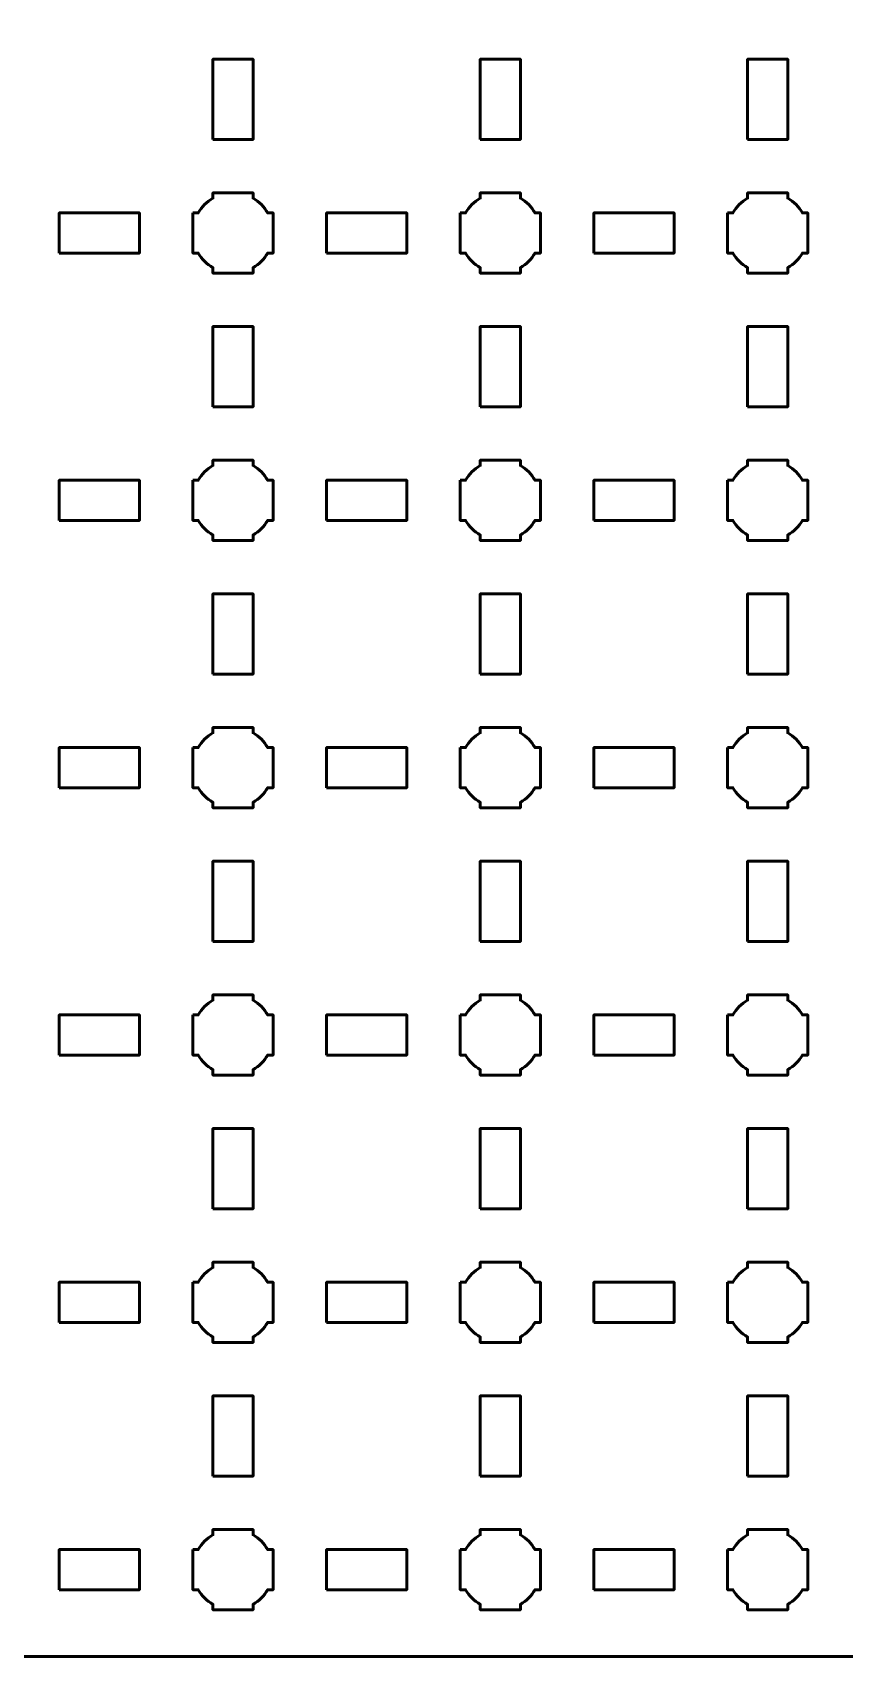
# Model space of a CAD drawing. Header units: centimetres. Extents: x -35.1 to 14.2, y -39.5 to 9.8.
# Drawn here: x 2 to 8.07, y -39.5 to -27.35 of the extents above; entities that cross this region are included whole.
import ezdxf

# ---------------------------------------------------------------- set-up
doc = ezdxf.new("R2010")
doc.units = ezdxf.units.CM
doc.header["$MEASUREMENT"] = 0
doc.layers.add('Layer 1', color=7, linetype='Continuous')

msp = doc.modelspace()

# ---------------------------------------------------------------- linework, layer by layer
at = {"layer": 'Layer 1', "color": 250, "lineweight": 53}
for points in [[(3.35, -28.15), (3.65, -28.15), (3.65, -27.55), (3.35, -27.55), (3.35, -28.15)], [(5.35, -28.15), (5.65, -28.15), (5.65, -27.55), (5.35, -27.55), (5.35, -28.15)], [(7.35, -28.15), (7.65, -28.15), (7.65, -27.55), (7.35, -27.55), (7.35, -28.15)], [(2.2, -29), (2.8, -29), (2.8, -28.7), (2.2, -28.7), (2.2, -29)], [(4.2, -29), (4.8, -29), (4.8, -28.7), (4.2, -28.7), (4.2, -29)], [(6.2, -29), (6.8, -29), (6.8, -28.7), (6.2, -28.7), (6.2, -29)], [(3.35, -30.15), (3.65, -30.15), (3.65, -29.55), (3.35, -29.55), (3.35, -30.15)], [(5.35, -30.15), (5.65, -30.15), (5.65, -29.55), (5.35, -29.55), (5.35, -30.15)], [(7.35, -30.15), (7.65, -30.15), (7.65, -29.55), (7.35, -29.55), (7.35, -30.15)], [(2.2, -31), (2.8, -31), (2.8, -30.7), (2.2, -30.7), (2.2, -31)], [(4.2, -31), (4.8, -31), (4.8, -30.7), (4.2, -30.7), (4.2, -31)], [(6.2, -31), (6.8, -31), (6.8, -30.7), (6.2, -30.7), (6.2, -31)], [(3.35, -32.15), (3.65, -32.15), (3.65, -31.55), (3.35, -31.55), (3.35, -32.15)], [(5.35, -32.15), (5.65, -32.15), (5.65, -31.55), (5.35, -31.55), (5.35, -32.15)], [(7.35, -32.15), (7.65, -32.15), (7.65, -31.55), (7.35, -31.55), (7.35, -32.15)], [(2.2, -33), (2.8, -33), (2.8, -32.7), (2.2, -32.7), (2.2, -33)], [(4.2, -33), (4.8, -33), (4.8, -32.7), (4.2, -32.7), (4.2, -33)], [(6.2, -33), (6.8, -33), (6.8, -32.7), (6.2, -32.7), (6.2, -33)], [(3.35, -34.15), (3.65, -34.15), (3.65, -33.55), (3.35, -33.55), (3.35, -34.15)], [(5.35, -34.15), (5.65, -34.15), (5.65, -33.55), (5.35, -33.55), (5.35, -34.15)], [(7.35, -34.15), (7.65, -34.15), (7.65, -33.55), (7.35, -33.55), (7.35, -34.15)], [(2.2, -35), (2.8, -35), (2.8, -34.7), (2.2, -34.7), (2.2, -35)], [(4.2, -35), (4.8, -35), (4.8, -34.7), (4.2, -34.7), (4.2, -35)], [(6.2, -35), (6.8, -35), (6.8, -34.7), (6.2, -34.7), (6.2, -35)], [(3.35, -36.15), (3.65, -36.15), (3.65, -35.55), (3.35, -35.55), (3.35, -36.15)], [(5.35, -36.15), (5.65, -36.15), (5.65, -35.55), (5.35, -35.55), (5.35, -36.15)], [(7.35, -36.15), (7.65, -36.15), (7.65, -35.55), (7.35, -35.55), (7.35, -36.15)], [(2.2, -37), (2.8, -37), (2.8, -36.7), (2.2, -36.7), (2.2, -37)], [(4.2, -37), (4.8, -37), (4.8, -36.7), (4.2, -36.7), (4.2, -37)], [(6.2, -37), (6.8, -37), (6.8, -36.7), (6.2, -36.7), (6.2, -37)], [(3.35, -38.15), (3.65, -38.15), (3.65, -37.55), (3.35, -37.55), (3.35, -38.15)], [(5.35, -38.15), (5.65, -38.15), (5.65, -37.55), (5.35, -37.55), (5.35, -38.15)], [(7.35, -38.15), (7.65, -38.15), (7.65, -37.55), (7.35, -37.55), (7.35, -38.15)], [(2.2, -39), (2.8, -39), (2.8, -38.7), (2.2, -38.7), (2.2, -39)], [(4.2, -39), (4.8, -39), (4.8, -38.7), (4.2, -38.7), (4.2, -39)], [(6.2, -39), (6.8, -39), (6.8, -38.7), (6.2, -38.7), (6.2, -39)]]:
    msp.add_lwpolyline(points, close=True, dxfattribs=at)
msp.add_open_spline([(-35.15, -39), (-35.15, -39), (-35.15, 9.3), (-35.15, 9.3), (-35.15, 9.3), (-35.15, 9.57609), (-34.92609, 9.8), (-34.65, 9.8), (-34.65, 9.8), (-34.65, 9.8), (13.65, 9.8), (13.65, 9.8), (13.65, 9.8), (13.92609, 9.8), (14.15, 9.57609), (14.15, 9.3), (14.15, 9.3), (14.15, 9.3), (14.15, -39), (14.15, -39), (14.15, -39), (14.15, -39.27609), (13.92609, -39.5), (13.65, -39.5), (13.65, -39.5), (13.65, -39.5), (-34.65, -39.5), (-34.65, -39.5), (-34.65, -39.5), (-34.92609, -39.5), (-35.15, -39.27609), (-35.15, -39)], degree=3, knots=[0, 0, 0, 0, 0.125, 0.125, 0.125, 0.125, 0.25, 0.25, 0.25, 0.25, 0.375, 0.375, 0.375, 0.375, 0.5, 0.5, 0.5, 0.5, 0.625, 0.625, 0.625, 0.625, 0.75, 0.75, 0.75, 0.75, 0.875, 0.875, 0.875, 0.875, 1, 1, 1, 1], dxfattribs=at)
at = {"layer": 'Layer 1', "lineweight": 53}
for points in [[(3.2, -28.7), (3.2, -28.7), (3.24015, -28.7), (3.24015, -28.7), (3.24015, -28.7), (3.2665, -28.65447), (3.30447, -28.6165), (3.35, -28.59015), (3.35, -28.59015), (3.35, -28.59015), (3.35, -28.55), (3.35, -28.55), (3.35, -28.55), (3.35, -28.55), (3.5, -28.55), (3.5, -28.55), (3.5, -28.55), (3.5, -28.55), (3.65, -28.55), (3.65, -28.55), (3.65, -28.55), (3.65, -28.55), (3.65, -28.59015), (3.65, -28.59015), (3.65, -28.59015), (3.69553, -28.6165), (3.7335, -28.65447), (3.75985, -28.7), (3.75985, -28.7), (3.75985, -28.7), (3.8, -28.7), (3.8, -28.7), (3.8, -28.7), (3.8, -28.7), (3.8, -28.85), (3.8, -28.85), (3.8, -28.85), (3.8, -28.85), (3.8, -29), (3.8, -29), (3.8, -29), (3.8, -29), (3.75985, -29), (3.75985, -29), (3.75985, -29), (3.7335, -29.04553), (3.69553, -29.0835), (3.65, -29.10985), (3.65, -29.10985), (3.65, -29.10985), (3.65, -29.15), (3.65, -29.15), (3.65, -29.15), (3.65, -29.15), (3.5, -29.15), (3.5, -29.15), (3.5, -29.15), (3.5, -29.15), (3.35, -29.15), (3.35, -29.15), (3.35, -29.15), (3.35, -29.15), (3.35, -29.10985), (3.35, -29.10985), (3.35, -29.10985), (3.30447, -29.0835), (3.2665, -29.04553), (3.24015, -29), (3.24015, -29), (3.24015, -29), (3.2, -29), (3.2, -29), (3.2, -29), (3.2, -29), (3.2, -28.85), (3.2, -28.85), (3.2, -28.85), (3.2, -28.85), (3.2, -28.7), (3.2, -28.7)], [(5.2, -28.7), (5.2, -28.7), (5.24015, -28.7), (5.24015, -28.7), (5.24015, -28.7), (5.2665, -28.65447), (5.30447, -28.6165), (5.35, -28.59015), (5.35, -28.59015), (5.35, -28.59015), (5.35, -28.55), (5.35, -28.55), (5.35, -28.55), (5.35, -28.55), (5.5, -28.55), (5.5, -28.55), (5.5, -28.55), (5.5, -28.55), (5.65, -28.55), (5.65, -28.55), (5.65, -28.55), (5.65, -28.55), (5.65, -28.59015), (5.65, -28.59015), (5.65, -28.59015), (5.69553, -28.6165), (5.7335, -28.65447), (5.75985, -28.7), (5.75985, -28.7), (5.75985, -28.7), (5.8, -28.7), (5.8, -28.7), (5.8, -28.7), (5.8, -28.7), (5.8, -28.85), (5.8, -28.85), (5.8, -28.85), (5.8, -28.85), (5.8, -29), (5.8, -29), (5.8, -29), (5.8, -29), (5.75985, -29), (5.75985, -29), (5.75985, -29), (5.7335, -29.04553), (5.69553, -29.0835), (5.65, -29.10985), (5.65, -29.10985), (5.65, -29.10985), (5.65, -29.15), (5.65, -29.15), (5.65, -29.15), (5.65, -29.15), (5.5, -29.15), (5.5, -29.15), (5.5, -29.15), (5.5, -29.15), (5.35, -29.15), (5.35, -29.15), (5.35, -29.15), (5.35, -29.15), (5.35, -29.10985), (5.35, -29.10985), (5.35, -29.10985), (5.30447, -29.0835), (5.2665, -29.04553), (5.24015, -29), (5.24015, -29), (5.24015, -29), (5.2, -29), (5.2, -29), (5.2, -29), (5.2, -29), (5.2, -28.85), (5.2, -28.85), (5.2, -28.85), (5.2, -28.85), (5.2, -28.7), (5.2, -28.7)], [(7.2, -28.7), (7.2, -28.7), (7.24015, -28.7), (7.24015, -28.7), (7.24015, -28.7), (7.2665, -28.65447), (7.30447, -28.6165), (7.35, -28.59015), (7.35, -28.59015), (7.35, -28.59015), (7.35, -28.55), (7.35, -28.55), (7.35, -28.55), (7.35, -28.55), (7.5, -28.55), (7.5, -28.55), (7.5, -28.55), (7.5, -28.55), (7.65, -28.55), (7.65, -28.55), (7.65, -28.55), (7.65, -28.55), (7.65, -28.59015), (7.65, -28.59015), (7.65, -28.59015), (7.69553, -28.6165), (7.7335, -28.65447), (7.75985, -28.7), (7.75985, -28.7), (7.75985, -28.7), (7.8, -28.7), (7.8, -28.7), (7.8, -28.7), (7.8, -28.7), (7.8, -28.85), (7.8, -28.85), (7.8, -28.85), (7.8, -28.85), (7.8, -29), (7.8, -29), (7.8, -29), (7.8, -29), (7.75985, -29), (7.75985, -29), (7.75985, -29), (7.7335, -29.04553), (7.69553, -29.0835), (7.65, -29.10985), (7.65, -29.10985), (7.65, -29.10985), (7.65, -29.15), (7.65, -29.15), (7.65, -29.15), (7.65, -29.15), (7.5, -29.15), (7.5, -29.15), (7.5, -29.15), (7.5, -29.15), (7.35, -29.15), (7.35, -29.15), (7.35, -29.15), (7.35, -29.15), (7.35, -29.10985), (7.35, -29.10985), (7.35, -29.10985), (7.30447, -29.0835), (7.2665, -29.04553), (7.24015, -29), (7.24015, -29), (7.24015, -29), (7.2, -29), (7.2, -29), (7.2, -29), (7.2, -29), (7.2, -28.85), (7.2, -28.85), (7.2, -28.85), (7.2, -28.85), (7.2, -28.7), (7.2, -28.7)], [(3.2, -30.7), (3.2, -30.7), (3.24015, -30.7), (3.24015, -30.7), (3.24015, -30.7), (3.2665, -30.65447), (3.30447, -30.6165), (3.35, -30.59015), (3.35, -30.59015), (3.35, -30.59015), (3.35, -30.55), (3.35, -30.55), (3.35, -30.55), (3.35, -30.55), (3.5, -30.55), (3.5, -30.55), (3.5, -30.55), (3.5, -30.55), (3.65, -30.55), (3.65, -30.55), (3.65, -30.55), (3.65, -30.55), (3.65, -30.59015), (3.65, -30.59015), (3.65, -30.59015), (3.69553, -30.6165), (3.7335, -30.65447), (3.75985, -30.7), (3.75985, -30.7), (3.75985, -30.7), (3.8, -30.7), (3.8, -30.7), (3.8, -30.7), (3.8, -30.7), (3.8, -30.85), (3.8, -30.85), (3.8, -30.85), (3.8, -30.85), (3.8, -31), (3.8, -31), (3.8, -31), (3.8, -31), (3.75985, -31), (3.75985, -31), (3.75985, -31), (3.7335, -31.04553), (3.69553, -31.0835), (3.65, -31.10985), (3.65, -31.10985), (3.65, -31.10985), (3.65, -31.15), (3.65, -31.15), (3.65, -31.15), (3.65, -31.15), (3.5, -31.15), (3.5, -31.15), (3.5, -31.15), (3.5, -31.15), (3.35, -31.15), (3.35, -31.15), (3.35, -31.15), (3.35, -31.15), (3.35, -31.10985), (3.35, -31.10985), (3.35, -31.10985), (3.30447, -31.0835), (3.2665, -31.04553), (3.24015, -31), (3.24015, -31), (3.24015, -31), (3.2, -31), (3.2, -31), (3.2, -31), (3.2, -31), (3.2, -30.85), (3.2, -30.85), (3.2, -30.85), (3.2, -30.85), (3.2, -30.7), (3.2, -30.7)], [(5.2, -30.7), (5.2, -30.7), (5.24015, -30.7), (5.24015, -30.7), (5.24015, -30.7), (5.2665, -30.65447), (5.30447, -30.6165), (5.35, -30.59015), (5.35, -30.59015), (5.35, -30.59015), (5.35, -30.55), (5.35, -30.55), (5.35, -30.55), (5.35, -30.55), (5.5, -30.55), (5.5, -30.55), (5.5, -30.55), (5.5, -30.55), (5.65, -30.55), (5.65, -30.55), (5.65, -30.55), (5.65, -30.55), (5.65, -30.59015), (5.65, -30.59015), (5.65, -30.59015), (5.69553, -30.6165), (5.7335, -30.65447), (5.75985, -30.7), (5.75985, -30.7), (5.75985, -30.7), (5.8, -30.7), (5.8, -30.7), (5.8, -30.7), (5.8, -30.7), (5.8, -30.85), (5.8, -30.85), (5.8, -30.85), (5.8, -30.85), (5.8, -31), (5.8, -31), (5.8, -31), (5.8, -31), (5.75985, -31), (5.75985, -31), (5.75985, -31), (5.7335, -31.04553), (5.69553, -31.0835), (5.65, -31.10985), (5.65, -31.10985), (5.65, -31.10985), (5.65, -31.15), (5.65, -31.15), (5.65, -31.15), (5.65, -31.15), (5.5, -31.15), (5.5, -31.15), (5.5, -31.15), (5.5, -31.15), (5.35, -31.15), (5.35, -31.15), (5.35, -31.15), (5.35, -31.15), (5.35, -31.10985), (5.35, -31.10985), (5.35, -31.10985), (5.30447, -31.0835), (5.2665, -31.04553), (5.24015, -31), (5.24015, -31), (5.24015, -31), (5.2, -31), (5.2, -31), (5.2, -31), (5.2, -31), (5.2, -30.85), (5.2, -30.85), (5.2, -30.85), (5.2, -30.85), (5.2, -30.7), (5.2, -30.7)], [(7.2, -30.7), (7.2, -30.7), (7.24015, -30.7), (7.24015, -30.7), (7.24015, -30.7), (7.2665, -30.65447), (7.30447, -30.6165), (7.35, -30.59015), (7.35, -30.59015), (7.35, -30.59015), (7.35, -30.55), (7.35, -30.55), (7.35, -30.55), (7.35, -30.55), (7.5, -30.55), (7.5, -30.55), (7.5, -30.55), (7.5, -30.55), (7.65, -30.55), (7.65, -30.55), (7.65, -30.55), (7.65, -30.55), (7.65, -30.59015), (7.65, -30.59015), (7.65, -30.59015), (7.69553, -30.6165), (7.7335, -30.65447), (7.75985, -30.7), (7.75985, -30.7), (7.75985, -30.7), (7.8, -30.7), (7.8, -30.7), (7.8, -30.7), (7.8, -30.7), (7.8, -30.85), (7.8, -30.85), (7.8, -30.85), (7.8, -30.85), (7.8, -31), (7.8, -31), (7.8, -31), (7.8, -31), (7.75985, -31), (7.75985, -31), (7.75985, -31), (7.7335, -31.04553), (7.69553, -31.0835), (7.65, -31.10985), (7.65, -31.10985), (7.65, -31.10985), (7.65, -31.15), (7.65, -31.15), (7.65, -31.15), (7.65, -31.15), (7.5, -31.15), (7.5, -31.15), (7.5, -31.15), (7.5, -31.15), (7.35, -31.15), (7.35, -31.15), (7.35, -31.15), (7.35, -31.15), (7.35, -31.10985), (7.35, -31.10985), (7.35, -31.10985), (7.30447, -31.0835), (7.2665, -31.04553), (7.24015, -31), (7.24015, -31), (7.24015, -31), (7.2, -31), (7.2, -31), (7.2, -31), (7.2, -31), (7.2, -30.85), (7.2, -30.85), (7.2, -30.85), (7.2, -30.85), (7.2, -30.7), (7.2, -30.7)], [(3.2, -32.7), (3.2, -32.7), (3.24015, -32.7), (3.24015, -32.7), (3.24015, -32.7), (3.2665, -32.65447), (3.30447, -32.6165), (3.35, -32.59015), (3.35, -32.59015), (3.35, -32.59015), (3.35, -32.55), (3.35, -32.55), (3.35, -32.55), (3.35, -32.55), (3.5, -32.55), (3.5, -32.55), (3.5, -32.55), (3.5, -32.55), (3.65, -32.55), (3.65, -32.55), (3.65, -32.55), (3.65, -32.55), (3.65, -32.59015), (3.65, -32.59015), (3.65, -32.59015), (3.69553, -32.6165), (3.7335, -32.65447), (3.75985, -32.7), (3.75985, -32.7), (3.75985, -32.7), (3.8, -32.7), (3.8, -32.7), (3.8, -32.7), (3.8, -32.7), (3.8, -32.85), (3.8, -32.85), (3.8, -32.85), (3.8, -32.85), (3.8, -33), (3.8, -33), (3.8, -33), (3.8, -33), (3.75985, -33), (3.75985, -33), (3.75985, -33), (3.7335, -33.04553), (3.69553, -33.0835), (3.65, -33.10985), (3.65, -33.10985), (3.65, -33.10985), (3.65, -33.15), (3.65, -33.15), (3.65, -33.15), (3.65, -33.15), (3.5, -33.15), (3.5, -33.15), (3.5, -33.15), (3.5, -33.15), (3.35, -33.15), (3.35, -33.15), (3.35, -33.15), (3.35, -33.15), (3.35, -33.10985), (3.35, -33.10985), (3.35, -33.10985), (3.30447, -33.0835), (3.2665, -33.04553), (3.24015, -33), (3.24015, -33), (3.24015, -33), (3.2, -33), (3.2, -33), (3.2, -33), (3.2, -33), (3.2, -32.85), (3.2, -32.85), (3.2, -32.85), (3.2, -32.85), (3.2, -32.7), (3.2, -32.7)], [(5.2, -32.7), (5.2, -32.7), (5.24015, -32.7), (5.24015, -32.7), (5.24015, -32.7), (5.2665, -32.65447), (5.30447, -32.6165), (5.35, -32.59015), (5.35, -32.59015), (5.35, -32.59015), (5.35, -32.55), (5.35, -32.55), (5.35, -32.55), (5.35, -32.55), (5.5, -32.55), (5.5, -32.55), (5.5, -32.55), (5.5, -32.55), (5.65, -32.55), (5.65, -32.55), (5.65, -32.55), (5.65, -32.55), (5.65, -32.59015), (5.65, -32.59015), (5.65, -32.59015), (5.69553, -32.6165), (5.7335, -32.65447), (5.75985, -32.7), (5.75985, -32.7), (5.75985, -32.7), (5.8, -32.7), (5.8, -32.7), (5.8, -32.7), (5.8, -32.7), (5.8, -32.85), (5.8, -32.85), (5.8, -32.85), (5.8, -32.85), (5.8, -33), (5.8, -33), (5.8, -33), (5.8, -33), (5.75985, -33), (5.75985, -33), (5.75985, -33), (5.7335, -33.04553), (5.69553, -33.0835), (5.65, -33.10985), (5.65, -33.10985), (5.65, -33.10985), (5.65, -33.15), (5.65, -33.15), (5.65, -33.15), (5.65, -33.15), (5.5, -33.15), (5.5, -33.15), (5.5, -33.15), (5.5, -33.15), (5.35, -33.15), (5.35, -33.15), (5.35, -33.15), (5.35, -33.15), (5.35, -33.10985), (5.35, -33.10985), (5.35, -33.10985), (5.30447, -33.0835), (5.2665, -33.04553), (5.24015, -33), (5.24015, -33), (5.24015, -33), (5.2, -33), (5.2, -33), (5.2, -33), (5.2, -33), (5.2, -32.85), (5.2, -32.85), (5.2, -32.85), (5.2, -32.85), (5.2, -32.7), (5.2, -32.7)], [(7.2, -32.7), (7.2, -32.7), (7.24015, -32.7), (7.24015, -32.7), (7.24015, -32.7), (7.2665, -32.65447), (7.30447, -32.6165), (7.35, -32.59015), (7.35, -32.59015), (7.35, -32.59015), (7.35, -32.55), (7.35, -32.55), (7.35, -32.55), (7.35, -32.55), (7.5, -32.55), (7.5, -32.55), (7.5, -32.55), (7.5, -32.55), (7.65, -32.55), (7.65, -32.55), (7.65, -32.55), (7.65, -32.55), (7.65, -32.59015), (7.65, -32.59015), (7.65, -32.59015), (7.69553, -32.6165), (7.7335, -32.65447), (7.75985, -32.7), (7.75985, -32.7), (7.75985, -32.7), (7.8, -32.7), (7.8, -32.7), (7.8, -32.7), (7.8, -32.7), (7.8, -32.85), (7.8, -32.85), (7.8, -32.85), (7.8, -32.85), (7.8, -33), (7.8, -33), (7.8, -33), (7.8, -33), (7.75985, -33), (7.75985, -33), (7.75985, -33), (7.7335, -33.04553), (7.69553, -33.0835), (7.65, -33.10985), (7.65, -33.10985), (7.65, -33.10985), (7.65, -33.15), (7.65, -33.15), (7.65, -33.15), (7.65, -33.15), (7.5, -33.15), (7.5, -33.15), (7.5, -33.15), (7.5, -33.15), (7.35, -33.15), (7.35, -33.15), (7.35, -33.15), (7.35, -33.15), (7.35, -33.10985), (7.35, -33.10985), (7.35, -33.10985), (7.30447, -33.0835), (7.2665, -33.04553), (7.24015, -33), (7.24015, -33), (7.24015, -33), (7.2, -33), (7.2, -33), (7.2, -33), (7.2, -33), (7.2, -32.85), (7.2, -32.85), (7.2, -32.85), (7.2, -32.85), (7.2, -32.7), (7.2, -32.7)], [(3.2, -34.7), (3.2, -34.7), (3.24015, -34.7), (3.24015, -34.7), (3.24015, -34.7), (3.2665, -34.65447), (3.30447, -34.6165), (3.35, -34.59015), (3.35, -34.59015), (3.35, -34.59015), (3.35, -34.55), (3.35, -34.55), (3.35, -34.55), (3.35, -34.55), (3.5, -34.55), (3.5, -34.55), (3.5, -34.55), (3.5, -34.55), (3.65, -34.55), (3.65, -34.55), (3.65, -34.55), (3.65, -34.55), (3.65, -34.59015), (3.65, -34.59015), (3.65, -34.59015), (3.69553, -34.6165), (3.7335, -34.65447), (3.75985, -34.7), (3.75985, -34.7), (3.75985, -34.7), (3.8, -34.7), (3.8, -34.7), (3.8, -34.7), (3.8, -34.7), (3.8, -34.85), (3.8, -34.85), (3.8, -34.85), (3.8, -34.85), (3.8, -35), (3.8, -35), (3.8, -35), (3.8, -35), (3.75985, -35), (3.75985, -35), (3.75985, -35), (3.7335, -35.04553), (3.69553, -35.0835), (3.65, -35.10985), (3.65, -35.10985), (3.65, -35.10985), (3.65, -35.15), (3.65, -35.15), (3.65, -35.15), (3.65, -35.15), (3.5, -35.15), (3.5, -35.15), (3.5, -35.15), (3.5, -35.15), (3.35, -35.15), (3.35, -35.15), (3.35, -35.15), (3.35, -35.15), (3.35, -35.10985), (3.35, -35.10985), (3.35, -35.10985), (3.30447, -35.0835), (3.2665, -35.04553), (3.24015, -35), (3.24015, -35), (3.24015, -35), (3.2, -35), (3.2, -35), (3.2, -35), (3.2, -35), (3.2, -34.85), (3.2, -34.85), (3.2, -34.85), (3.2, -34.85), (3.2, -34.7), (3.2, -34.7)], [(5.2, -34.7), (5.2, -34.7), (5.24015, -34.7), (5.24015, -34.7), (5.24015, -34.7), (5.2665, -34.65447), (5.30447, -34.6165), (5.35, -34.59015), (5.35, -34.59015), (5.35, -34.59015), (5.35, -34.55), (5.35, -34.55), (5.35, -34.55), (5.35, -34.55), (5.5, -34.55), (5.5, -34.55), (5.5, -34.55), (5.5, -34.55), (5.65, -34.55), (5.65, -34.55), (5.65, -34.55), (5.65, -34.55), (5.65, -34.59015), (5.65, -34.59015), (5.65, -34.59015), (5.69553, -34.6165), (5.7335, -34.65447), (5.75985, -34.7), (5.75985, -34.7), (5.75985, -34.7), (5.8, -34.7), (5.8, -34.7), (5.8, -34.7), (5.8, -34.7), (5.8, -34.85), (5.8, -34.85), (5.8, -34.85), (5.8, -34.85), (5.8, -35), (5.8, -35), (5.8, -35), (5.8, -35), (5.75985, -35), (5.75985, -35), (5.75985, -35), (5.7335, -35.04553), (5.69553, -35.0835), (5.65, -35.10985), (5.65, -35.10985), (5.65, -35.10985), (5.65, -35.15), (5.65, -35.15), (5.65, -35.15), (5.65, -35.15), (5.5, -35.15), (5.5, -35.15), (5.5, -35.15), (5.5, -35.15), (5.35, -35.15), (5.35, -35.15), (5.35, -35.15), (5.35, -35.15), (5.35, -35.10985), (5.35, -35.10985), (5.35, -35.10985), (5.30447, -35.0835), (5.2665, -35.04553), (5.24015, -35), (5.24015, -35), (5.24015, -35), (5.2, -35), (5.2, -35), (5.2, -35), (5.2, -35), (5.2, -34.85), (5.2, -34.85), (5.2, -34.85), (5.2, -34.85), (5.2, -34.7), (5.2, -34.7)], [(7.2, -34.7), (7.2, -34.7), (7.24015, -34.7), (7.24015, -34.7), (7.24015, -34.7), (7.2665, -34.65447), (7.30447, -34.6165), (7.35, -34.59015), (7.35, -34.59015), (7.35, -34.59015), (7.35, -34.55), (7.35, -34.55), (7.35, -34.55), (7.35, -34.55), (7.5, -34.55), (7.5, -34.55), (7.5, -34.55), (7.5, -34.55), (7.65, -34.55), (7.65, -34.55), (7.65, -34.55), (7.65, -34.55), (7.65, -34.59015), (7.65, -34.59015), (7.65, -34.59015), (7.69553, -34.6165), (7.7335, -34.65447), (7.75985, -34.7), (7.75985, -34.7), (7.75985, -34.7), (7.8, -34.7), (7.8, -34.7), (7.8, -34.7), (7.8, -34.7), (7.8, -34.85), (7.8, -34.85), (7.8, -34.85), (7.8, -34.85), (7.8, -35), (7.8, -35), (7.8, -35), (7.8, -35), (7.75985, -35), (7.75985, -35), (7.75985, -35), (7.7335, -35.04553), (7.69553, -35.0835), (7.65, -35.10985), (7.65, -35.10985), (7.65, -35.10985), (7.65, -35.15), (7.65, -35.15), (7.65, -35.15), (7.65, -35.15), (7.5, -35.15), (7.5, -35.15), (7.5, -35.15), (7.5, -35.15), (7.35, -35.15), (7.35, -35.15), (7.35, -35.15), (7.35, -35.15), (7.35, -35.10985), (7.35, -35.10985), (7.35, -35.10985), (7.30447, -35.0835), (7.2665, -35.04553), (7.24015, -35), (7.24015, -35), (7.24015, -35), (7.2, -35), (7.2, -35), (7.2, -35), (7.2, -35), (7.2, -34.85), (7.2, -34.85), (7.2, -34.85), (7.2, -34.85), (7.2, -34.7), (7.2, -34.7)], [(3.2, -36.7), (3.2, -36.7), (3.24015, -36.7), (3.24015, -36.7), (3.24015, -36.7), (3.2665, -36.65447), (3.30447, -36.6165), (3.35, -36.59015), (3.35, -36.59015), (3.35, -36.59015), (3.35, -36.55), (3.35, -36.55), (3.35, -36.55), (3.35, -36.55), (3.5, -36.55), (3.5, -36.55), (3.5, -36.55), (3.5, -36.55), (3.65, -36.55), (3.65, -36.55), (3.65, -36.55), (3.65, -36.55), (3.65, -36.59015), (3.65, -36.59015), (3.65, -36.59015), (3.69553, -36.6165), (3.7335, -36.65447), (3.75985, -36.7), (3.75985, -36.7), (3.75985, -36.7), (3.8, -36.7), (3.8, -36.7), (3.8, -36.7), (3.8, -36.7), (3.8, -36.85), (3.8, -36.85), (3.8, -36.85), (3.8, -36.85), (3.8, -37), (3.8, -37), (3.8, -37), (3.8, -37), (3.75985, -37), (3.75985, -37), (3.75985, -37), (3.7335, -37.04553), (3.69553, -37.0835), (3.65, -37.10985), (3.65, -37.10985), (3.65, -37.10985), (3.65, -37.15), (3.65, -37.15), (3.65, -37.15), (3.65, -37.15), (3.5, -37.15), (3.5, -37.15), (3.5, -37.15), (3.5, -37.15), (3.35, -37.15), (3.35, -37.15), (3.35, -37.15), (3.35, -37.15), (3.35, -37.10985), (3.35, -37.10985), (3.35, -37.10985), (3.30447, -37.0835), (3.2665, -37.04553), (3.24015, -37), (3.24015, -37), (3.24015, -37), (3.2, -37), (3.2, -37), (3.2, -37), (3.2, -37), (3.2, -36.85), (3.2, -36.85), (3.2, -36.85), (3.2, -36.85), (3.2, -36.7), (3.2, -36.7)], [(5.2, -36.7), (5.2, -36.7), (5.24015, -36.7), (5.24015, -36.7), (5.24015, -36.7), (5.2665, -36.65447), (5.30447, -36.6165), (5.35, -36.59015), (5.35, -36.59015), (5.35, -36.59015), (5.35, -36.55), (5.35, -36.55), (5.35, -36.55), (5.35, -36.55), (5.5, -36.55), (5.5, -36.55), (5.5, -36.55), (5.5, -36.55), (5.65, -36.55), (5.65, -36.55), (5.65, -36.55), (5.65, -36.55), (5.65, -36.59015), (5.65, -36.59015), (5.65, -36.59015), (5.69553, -36.6165), (5.7335, -36.65447), (5.75985, -36.7), (5.75985, -36.7), (5.75985, -36.7), (5.8, -36.7), (5.8, -36.7), (5.8, -36.7), (5.8, -36.7), (5.8, -36.85), (5.8, -36.85), (5.8, -36.85), (5.8, -36.85), (5.8, -37), (5.8, -37), (5.8, -37), (5.8, -37), (5.75985, -37), (5.75985, -37), (5.75985, -37), (5.7335, -37.04553), (5.69553, -37.0835), (5.65, -37.10985), (5.65, -37.10985), (5.65, -37.10985), (5.65, -37.15), (5.65, -37.15), (5.65, -37.15), (5.65, -37.15), (5.5, -37.15), (5.5, -37.15), (5.5, -37.15), (5.5, -37.15), (5.35, -37.15), (5.35, -37.15), (5.35, -37.15), (5.35, -37.15), (5.35, -37.10985), (5.35, -37.10985), (5.35, -37.10985), (5.30447, -37.0835), (5.2665, -37.04553), (5.24015, -37), (5.24015, -37), (5.24015, -37), (5.2, -37), (5.2, -37), (5.2, -37), (5.2, -37), (5.2, -36.85), (5.2, -36.85), (5.2, -36.85), (5.2, -36.85), (5.2, -36.7), (5.2, -36.7)], [(7.2, -36.7), (7.2, -36.7), (7.24015, -36.7), (7.24015, -36.7), (7.24015, -36.7), (7.2665, -36.65447), (7.30447, -36.6165), (7.35, -36.59015), (7.35, -36.59015), (7.35, -36.59015), (7.35, -36.55), (7.35, -36.55), (7.35, -36.55), (7.35, -36.55), (7.5, -36.55), (7.5, -36.55), (7.5, -36.55), (7.5, -36.55), (7.65, -36.55), (7.65, -36.55), (7.65, -36.55), (7.65, -36.55), (7.65, -36.59015), (7.65, -36.59015), (7.65, -36.59015), (7.69553, -36.6165), (7.7335, -36.65447), (7.75985, -36.7), (7.75985, -36.7), (7.75985, -36.7), (7.8, -36.7), (7.8, -36.7), (7.8, -36.7), (7.8, -36.7), (7.8, -36.85), (7.8, -36.85), (7.8, -36.85), (7.8, -36.85), (7.8, -37), (7.8, -37), (7.8, -37), (7.8, -37), (7.75985, -37), (7.75985, -37), (7.75985, -37), (7.7335, -37.04553), (7.69553, -37.0835), (7.65, -37.10985), (7.65, -37.10985), (7.65, -37.10985), (7.65, -37.15), (7.65, -37.15), (7.65, -37.15), (7.65, -37.15), (7.5, -37.15), (7.5, -37.15), (7.5, -37.15), (7.5, -37.15), (7.35, -37.15), (7.35, -37.15), (7.35, -37.15), (7.35, -37.15), (7.35, -37.10985), (7.35, -37.10985), (7.35, -37.10985), (7.30447, -37.0835), (7.2665, -37.04553), (7.24015, -37), (7.24015, -37), (7.24015, -37), (7.2, -37), (7.2, -37), (7.2, -37), (7.2, -37), (7.2, -36.85), (7.2, -36.85), (7.2, -36.85), (7.2, -36.85), (7.2, -36.7), (7.2, -36.7)], [(3.2, -38.7), (3.2, -38.7), (3.24015, -38.7), (3.24015, -38.7), (3.24015, -38.7), (3.2665, -38.65447), (3.30447, -38.6165), (3.35, -38.59015), (3.35, -38.59015), (3.35, -38.59015), (3.35, -38.55), (3.35, -38.55), (3.35, -38.55), (3.35, -38.55), (3.5, -38.55), (3.5, -38.55), (3.5, -38.55), (3.5, -38.55), (3.65, -38.55), (3.65, -38.55), (3.65, -38.55), (3.65, -38.55), (3.65, -38.59015), (3.65, -38.59015), (3.65, -38.59015), (3.69553, -38.6165), (3.7335, -38.65447), (3.75985, -38.7), (3.75985, -38.7), (3.75985, -38.7), (3.8, -38.7), (3.8, -38.7), (3.8, -38.7), (3.8, -38.7), (3.8, -38.85), (3.8, -38.85), (3.8, -38.85), (3.8, -38.85), (3.8, -39), (3.8, -39), (3.8, -39), (3.8, -39), (3.75985, -39), (3.75985, -39), (3.75985, -39), (3.7335, -39.04553), (3.69553, -39.0835), (3.65, -39.10985), (3.65, -39.10985), (3.65, -39.10985), (3.65, -39.15), (3.65, -39.15), (3.65, -39.15), (3.65, -39.15), (3.5, -39.15), (3.5, -39.15), (3.5, -39.15), (3.5, -39.15), (3.35, -39.15), (3.35, -39.15), (3.35, -39.15), (3.35, -39.15), (3.35, -39.10985), (3.35, -39.10985), (3.35, -39.10985), (3.30447, -39.0835), (3.2665, -39.04553), (3.24015, -39), (3.24015, -39), (3.24015, -39), (3.2, -39), (3.2, -39), (3.2, -39), (3.2, -39), (3.2, -38.85), (3.2, -38.85), (3.2, -38.85), (3.2, -38.85), (3.2, -38.7), (3.2, -38.7)], [(5.2, -38.7), (5.2, -38.7), (5.24015, -38.7), (5.24015, -38.7), (5.24015, -38.7), (5.2665, -38.65447), (5.30447, -38.6165), (5.35, -38.59015), (5.35, -38.59015), (5.35, -38.59015), (5.35, -38.55), (5.35, -38.55), (5.35, -38.55), (5.35, -38.55), (5.5, -38.55), (5.5, -38.55), (5.5, -38.55), (5.5, -38.55), (5.65, -38.55), (5.65, -38.55), (5.65, -38.55), (5.65, -38.55), (5.65, -38.59015), (5.65, -38.59015), (5.65, -38.59015), (5.69553, -38.6165), (5.7335, -38.65447), (5.75985, -38.7), (5.75985, -38.7), (5.75985, -38.7), (5.8, -38.7), (5.8, -38.7), (5.8, -38.7), (5.8, -38.7), (5.8, -38.85), (5.8, -38.85), (5.8, -38.85), (5.8, -38.85), (5.8, -39), (5.8, -39), (5.8, -39), (5.8, -39), (5.75985, -39), (5.75985, -39), (5.75985, -39), (5.7335, -39.04553), (5.69553, -39.0835), (5.65, -39.10985), (5.65, -39.10985), (5.65, -39.10985), (5.65, -39.15), (5.65, -39.15), (5.65, -39.15), (5.65, -39.15), (5.5, -39.15), (5.5, -39.15), (5.5, -39.15), (5.5, -39.15), (5.35, -39.15), (5.35, -39.15), (5.35, -39.15), (5.35, -39.15), (5.35, -39.10985), (5.35, -39.10985), (5.35, -39.10985), (5.30447, -39.0835), (5.2665, -39.04553), (5.24015, -39), (5.24015, -39), (5.24015, -39), (5.2, -39), (5.2, -39), (5.2, -39), (5.2, -39), (5.2, -38.85), (5.2, -38.85), (5.2, -38.85), (5.2, -38.85), (5.2, -38.7), (5.2, -38.7)], [(7.2, -38.7), (7.2, -38.7), (7.24015, -38.7), (7.24015, -38.7), (7.24015, -38.7), (7.2665, -38.65447), (7.30447, -38.6165), (7.35, -38.59015), (7.35, -38.59015), (7.35, -38.59015), (7.35, -38.55), (7.35, -38.55), (7.35, -38.55), (7.35, -38.55), (7.5, -38.55), (7.5, -38.55), (7.5, -38.55), (7.5, -38.55), (7.65, -38.55), (7.65, -38.55), (7.65, -38.55), (7.65, -38.55), (7.65, -38.59015), (7.65, -38.59015), (7.65, -38.59015), (7.69553, -38.6165), (7.7335, -38.65447), (7.75985, -38.7), (7.75985, -38.7), (7.75985, -38.7), (7.8, -38.7), (7.8, -38.7), (7.8, -38.7), (7.8, -38.7), (7.8, -38.85), (7.8, -38.85), (7.8, -38.85), (7.8, -38.85), (7.8, -39), (7.8, -39), (7.8, -39), (7.8, -39), (7.75985, -39), (7.75985, -39), (7.75985, -39), (7.7335, -39.04553), (7.69553, -39.0835), (7.65, -39.10985), (7.65, -39.10985), (7.65, -39.10985), (7.65, -39.15), (7.65, -39.15), (7.65, -39.15), (7.65, -39.15), (7.5, -39.15), (7.5, -39.15), (7.5, -39.15), (7.5, -39.15), (7.35, -39.15), (7.35, -39.15), (7.35, -39.15), (7.35, -39.15), (7.35, -39.10985), (7.35, -39.10985), (7.35, -39.10985), (7.30447, -39.0835), (7.2665, -39.04553), (7.24015, -39), (7.24015, -39), (7.24015, -39), (7.2, -39), (7.2, -39), (7.2, -39), (7.2, -39), (7.2, -38.85), (7.2, -38.85), (7.2, -38.85), (7.2, -38.85), (7.2, -38.7), (7.2, -38.7)]]:
    msp.add_open_spline(points, degree=3, knots=[0, 0, 0, 0, 0.05, 0.05, 0.05, 0.05, 0.1, 0.1, 0.1, 0.1, 0.15, 0.15, 0.15, 0.15, 0.2, 0.2, 0.2, 0.2, 0.25, 0.25, 0.25, 0.25, 0.3, 0.3, 0.3, 0.3, 0.35, 0.35, 0.35, 0.35, 0.4, 0.4, 0.4, 0.4, 0.45, 0.45, 0.45, 0.45, 0.5, 0.5, 0.5, 0.5, 0.55, 0.55, 0.55, 0.55, 0.6, 0.6, 0.6, 0.6, 0.65, 0.65, 0.65, 0.65, 0.7, 0.7, 0.7, 0.7, 0.75, 0.75, 0.75, 0.75, 0.8, 0.8, 0.8, 0.8, 0.85, 0.85, 0.85, 0.85, 0.9, 0.9, 0.9, 0.9, 0.95, 0.95, 0.95, 0.95, 1, 1, 1, 1], dxfattribs=at)

doc.saveas('drawing.dxf')
